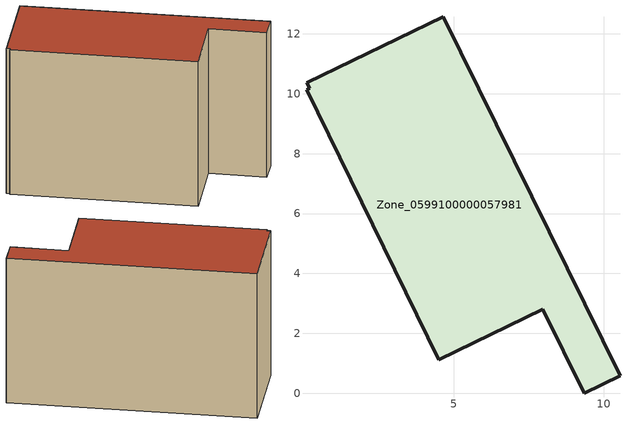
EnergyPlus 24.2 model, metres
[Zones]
Zone_0599100000057981
 floor ground (C_G): 9.35,0 7.98,2.81 4.5,1.12 0.09,10.13 0.19,10.19 0.1,10.36 4.65,12.57 10.55,0.58 z0
 wall outside (C_F): 7.98,2.81 9.35,0 10.55,0.58 4.65,12.57 0.1,10.36 0.19,10.19 0.09,10.13 4.5,1.12 7.98,2.81 z0:8.54
 roof outside (C_R): 0.1,10.36 0.19,10.19 0.09,10.13 4.5,1.12 7.98,2.81 9.35,0 10.55,0.58 4.65,12.57 z8.54
[BUILDING]
Pand.0599100000057981: North Axis=0; Terrain=City; Loads Convergence Tolerance Value=0.04; Temperature Convergence Tolerance Value=0.4; Solar Distribution=FullExterior; Maximum Number of Warmup Days=25; Minimum Number of Warmup Days=1
[Site:Location]
Rotterdam.The.Hague.AP_ZH_NLD Design_Conditions: Latitude=51.96; Longitude=4.45; Time Zone=1; Elevation=-4.5
[SITE:GROUNDTEMPERATURE:BUILDINGSURFACE]
18, 18, 18, 18, 18, 18, 18, 18, 18, 18, 18, 18
[MATERIAL] Thermal Absorptance=0.9; Solar Absorptance=0.7; Visible Absorptance=0.7
Name | Roughness | Thickness | Conductivity | Density | Specific Heat
G.TI.1946-1964 | MediumSmooth | 0.15 | 1 | 540 | 1210
F.TI.1946-1964 | Rough | 0.3 | 0.857143 | 1920 | 840
R.TI.1946-1964 | MediumRough | 0.2 | 0.277778 | 1500 | 1000
[CONSTRUCTION]
C_G: G.TI.1946-1964
C_F: F.TI.1946-1964
C_R: R.TI.1946-1964
[ZONE]
Zone_0599100000057981: Type=1; Multiplier=1; Ceiling Height=Autocalculate; Volume=Autocalculate; Floor Area=autocalculate; Part of Total Floor Area=Yes
[ZONEINFILTRATION:DESIGNFLOWRATE]
Infil_Zone_0599100000057981: Zone or ZoneList or Space or SpaceList=Zone_0599100000057981; Schedule=AlwaysOn; Design Flow Rate Calculation Method=Flow/Area; Flow Rate per Floor Area=0.003; Constant Term Coefficient=1; Temperature Term Coefficient=0; Velocity Term Coefficient=0; Velocity Squared Term Coefficient=0
[HVACTEMPLATE:ZONE:IDEALLOADSAIRSYSTEM]
Zone_0599100000057981: Maximum Heating Supply Air Temperature=50; Minimum Cooling Supply Air Temperature=13; Maximum Heating Supply Air Humidity Ratio=0.0156; Minimum Cooling Supply Air Humidity Ratio=0.0077; Heating Limit=NoLimit; Cooling Limit=NoLimit; Dehumidification Control Type=ConstantSensibleHeatRatio; Cooling Sensible Heat Ratio=0.7; Dehumidification Setpoint=60; Humidification Control Type=None; Humidification Setpoint=30; Outdoor Air Method=None; Outdoor Air Flow Rate per Person=0.00944; Outdoor Air Flow Rate per Zone Floor Area=0; Outdoor Air Flow Rate per Zone=0; Demand Controlled Ventilation Type=None; Outdoor Air Economizer Type=NoEconomizer; Heat Recovery Type=None; Sensible Heat Recovery Effectiveness=0.7; Latent Heat Recovery Effectiveness=0.65
[ZONECONTROL:THERMOSTAT]
ThermostatControl_Zone_0599100000057981: Zone or ZoneList=Zone_0599100000057981; Control Type Schedule=DualSetpointControlType; Control 1=Thermostat_Zone_0599100000057981; Temperature Difference Between Cutout And Setpoint=0
[THERMOSTATSETPOINT:DUALSETPOINT]
Thermostat_Zone_0599100000057981: Heating Setpoint Temperature Schedule=HeatingSetpoint_Zone_0599100000057981; Cooling Setpoint Temperature Schedule=CoolingSetpoint_Zone_0599100000057981
[SCHEDULE:COMPACT]
HeatingSetpoint_Zone_0599100000057981: Through: 12/31, For: AllDays, Until: 24:00, 21
CoolingSetpoint_Zone_0599100000057981: Through: 12/31, For: AllDays, Until: 24:00, 24
DualSetpointControlType: Through: 12/31, For: AllDays, Until: 24:00, 4
AlwaysOn: Through: 12/31, For: AllDays, Until: 24:00, 1
